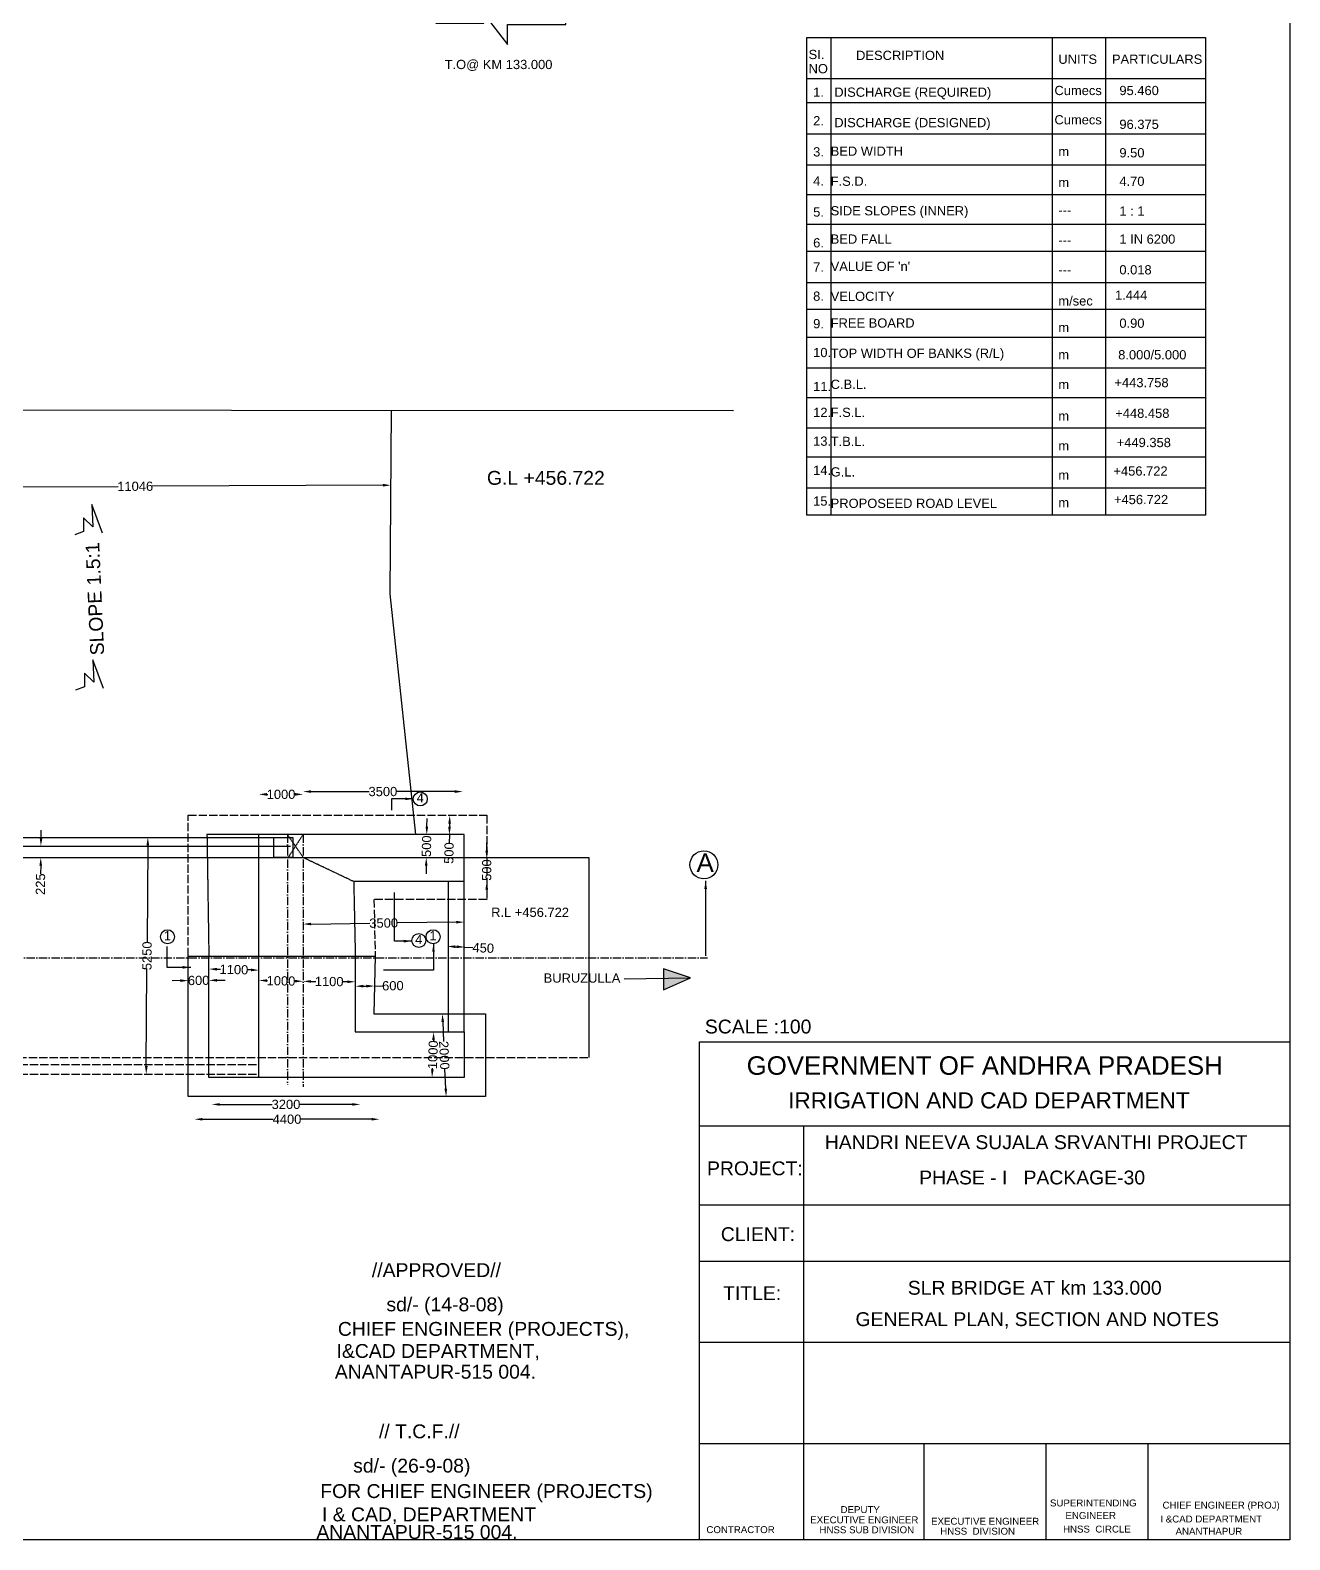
# Model space of a CAD drawing. Header units: millimetres. Extents: x 1522 to 79966, y 2569 to 58520.
# Drawn here: x 52698 to 79966, y 2569 to 35253 of the extents above; entities that cross this region are included whole.
import ezdxf

# ---------------------------------------------------------------- set-up
doc = ezdxf.new("R2010")
doc.units = ezdxf.units.MM
doc.header["$MEASUREMENT"] = 0
doc.linetypes.add('ACAD_ISO02W100', pattern=[15, 12, -3])
doc.linetypes.add('ACAD_ISO10W100', pattern=[18, 12, -3, 0, -3])
for name, color, linetype in [('DIMENSION', 7, 'Continuous'), ('DRAWING', 7, 'Continuous'), ('TEXT', 7, 'Continuous')]:
    doc.layers.add(name, color=color, linetype=linetype)
doc.styles.get("Standard").update_dxf_attribs({"font": 'arial.ttf'})
doc.dimstyles.get("Standard").update_dxf_attribs({"dimtxt": 200, "dimasz": 175, "dimexe": 0.18, "dimexo": 0.0625, "dimgap": 0.09, "dimtad": 0, "dimdec": 0, "dimzin": 0, "dimdsep": 46, "dimtxsty": 'Standard', "dimcen": 0.09, "dimse1": 1, "dimse2": 1, "dimadec": 0, "dimazin": 0, "dimtfac": 1, "dimtdec": 0, "dimtofl": 0, "dimtmove": 0, "dimatfit": 3, "dimfxl": 1, "dimtolj": 1, "dimtzin": 0, "dimarcsym": 0})

# ---------------------------------------------------------------- blocks, each defined once
blk = doc.blocks.new('*D56')
at = {"layer": 'Defpoints', "color": 0, "transparency": 16777216}
for p in [(49435, 25278), (60507, 25402), (60507, 25328)]:
    blk.add_point(p, dxfattribs=at)
at = {"layer": 'DIMENSION', "color": 0, "lineweight": -2, "transparency": 16777216}
for p, q in [((49610, 25353), (54604, 25375)), ((60332, 25401), (55338, 25378))]:
    blk.add_line(p, q, dxfattribs=at)
at = {"layer": 'DIMENSION', "color": 0, "transparency": 16777216}
for points in [[(49610, 25382), (49610, 25323), (49435, 25352)], [(60332, 25430), (60332, 25372), (60507, 25402)]]:
    blk.add_solid(points, dxfattribs=at)
at = {"layer": 'DIMENSION', "color": 0, "transparency": 16777216, "insert": (54971, 25377), "char_height": 200, "attachment_point": 5, "rotation": 0.2577}
blk.add_mtext('\\A1;11046', dxfattribs=at)
blk = doc.blocks.new('*D58')
at = {"layer": 'Defpoints', "color": 0, "transparency": 16777216}
for p in [(52877, 17338), (52880, 17587), (52927, 17338)]:
    blk.add_point(p, dxfattribs=at)
at = {"layer": 'DIMENSION', "color": 0, "lineweight": -2, "transparency": 16777216}
for p, q in [((52932, 17761), (52934, 17936)), ((52925, 17163), (52923, 16988))]:
    blk.add_line(p, q, dxfattribs=at)
at = {"layer": 'DIMENSION', "color": 0, "transparency": 16777216}
for points in [[(52903, 17762), (52961, 17761), (52930, 17586)], [(52896, 17163), (52954, 17162), (52927, 17338)]]:
    blk.add_solid(points, dxfattribs=at)
at = {"layer": 'DIMENSION', "color": 0, "transparency": 16777216, "insert": (52920, 16764), "char_height": 200, "attachment_point": 5, "rotation": 89.3092}
blk.add_mtext('\\A1;225', dxfattribs=at)
blk = doc.blocks.new('*D62')
at = {"layer": 'Defpoints', "color": 0, "transparency": 16777216}
for p in [(55401, 17776), (55210, 12649), (55366, 12648)]:
    blk.add_point(p, dxfattribs=at)
at = {"layer": 'DIMENSION', "color": 0, "lineweight": -2, "transparency": 16777216}
for p, q in [((55243, 17602), (55229, 15511)), ((55211, 12824), (55225, 14915))]:
    blk.add_line(p, q, dxfattribs=at)
at = {"layer": 'DIMENSION', "color": 0, "transparency": 16777216}
for points in [[(55214, 17602), (55273, 17601), (55245, 17777)], [(55182, 12824), (55240, 12824), (55210, 12649)]]:
    blk.add_solid(points, dxfattribs=at)
at = {"layer": 'DIMENSION', "color": 0, "transparency": 16777216, "insert": (55227, 15213), "char_height": 200, "attachment_point": 5, "rotation": 89.6145}
blk.add_mtext('\\A1;5250', dxfattribs=at)
blk = doc.blocks.new('*D63')
at = {"layer": 'Defpoints', "color": 0, "transparency": 16777216}
for p in [(56120, 14850), (56565, 14854), (56567, 14681)]:
    blk.add_point(p, dxfattribs=at)
at = {"layer": 'DIMENSION', "color": 0, "lineweight": -2, "transparency": 16777216}
for p, q in [((55947, 14675), (55772, 14673)), ((56742, 14683), (56917, 14684))]:
    blk.add_line(p, q, dxfattribs=at)
at = {"layer": 'DIMENSION', "color": 0, "transparency": 16777216}
for points in [[(56742, 14712), (56742, 14653), (56567, 14681)], [(55947, 14704), (55947, 14645), (56122, 14676)]]:
    blk.add_solid(points, dxfattribs=at)
at = {"layer": 'DIMENSION', "color": 0, "transparency": 16777216, "insert": (56344, 14679), "char_height": 200, "attachment_point": 5, "rotation": 0.5792}
blk.add_mtext('\\A1;600', dxfattribs=at)
blk = doc.blocks.new('*D64')
at = {"layer": 'Defpoints', "color": 0, "transparency": 16777216}
for p in [(56565, 14898), (57650, 14902), (57650, 14874)]:
    blk.add_point(p, dxfattribs=at)
at = {"layer": 'DIMENSION', "color": 0, "lineweight": -2, "transparency": 16777216}
for p, q in [((56741, 14923), (56819, 14921)), ((57475, 14906), (57397, 14908))]:
    blk.add_line(p, q, dxfattribs=at)
at = {"layer": 'DIMENSION', "color": 0, "transparency": 16777216}
for points in [[(56742, 14952), (56740, 14893), (56566, 14926)], [(57476, 14936), (57475, 14877), (57650, 14902)]]:
    blk.add_solid(points, dxfattribs=at)
at = {"layer": 'DIMENSION', "color": 0, "transparency": 16777216, "insert": (57108, 14914), "char_height": 200, "attachment_point": 5, "rotation": 358.7321}
blk.add_mtext('\\A1;1100', dxfattribs=at)
blk = doc.blocks.new('*D65')
at = {"layer": 'Defpoints', "color": 0, "transparency": 16777216}
for p in [(57650, 14728), (58605, 14709), (58605, 14661)]:
    blk.add_point(p, dxfattribs=at)
at = {"layer": 'DIMENSION', "color": 0, "lineweight": -2, "transparency": 16777216}
for p, q in [((57824, 14676), (57838, 14676)), ((58430, 14664), (58416, 14664))]:
    blk.add_line(p, q, dxfattribs=at)
at = {"layer": 'DIMENSION', "color": 0, "transparency": 16777216}
for points in [[(57824, 14705), (57823, 14647), (57649, 14680)], [(58430, 14693), (58429, 14635), (58605, 14661)]]:
    blk.add_solid(points, dxfattribs=at)
at = {"layer": 'DIMENSION', "color": 0, "transparency": 16777216, "insert": (58127, 14670), "char_height": 200, "attachment_point": 5, "rotation": 358.8612}
blk.add_mtext('\\A1;1000', dxfattribs=at)
blk = doc.blocks.new('*D66')
at = {"layer": 'Defpoints', "color": 0, "transparency": 16777216}
for p in [(58605, 14661), (59735, 14650), (59735, 14650)]:
    blk.add_point(p, dxfattribs=at)
at = {"layer": 'DIMENSION', "color": 0, "lineweight": -2, "transparency": 16777216}
for p, q in [((58780, 14658), (58881, 14657)), ((59560, 14651), (59459, 14652))]:
    blk.add_line(p, q, dxfattribs=at)
at = {"layer": 'DIMENSION', "color": 0, "transparency": 16777216}
for points in [[(58780, 14687), (58779, 14629), (58605, 14660)], [(59561, 14680), (59560, 14622), (59735, 14650)]]:
    blk.add_solid(points, dxfattribs=at)
at = {"layer": 'DIMENSION', "color": 0, "transparency": 16777216, "insert": (59170, 14655), "char_height": 200, "attachment_point": 5, "rotation": 359.4923}
blk.add_mtext('\\A1;1100', dxfattribs=at)
blk = doc.blocks.new('*D67')
at = {"layer": 'Defpoints', "color": 0, "transparency": 16777216}
for p in [(59735, 14554), (60153, 14559), (60153, 14559)]:
    blk.add_point(p, dxfattribs=at)
at = {"layer": 'DIMENSION', "color": 0, "lineweight": -2, "transparency": 16777216}
for p, q in [((59910, 14556), (59978, 14557)), ((60153, 14559), (60328, 14561))]:
    blk.add_line(p, q, dxfattribs=at)
at = {"layer": 'DIMENSION', "color": 0, "transparency": 16777216}
for points in [[(59910, 14585), (59911, 14527), (59735, 14554)], [(59978, 14586), (59978, 14527), (60153, 14559)]]:
    blk.add_solid(points, dxfattribs=at)
at = {"layer": 'DIMENSION', "color": 0, "transparency": 16777216, "insert": (60549, 14564), "char_height": 200, "attachment_point": 5, "rotation": 0.7097}
blk.add_mtext('\\A1;600', dxfattribs=at)
blk = doc.blocks.new('*D68')
at = {"layer": 'Defpoints', "color": 0, "transparency": 16777216}
for p in [(58605, 15842), (62095, 15943), (62096, 15885)]:
    blk.add_point(p, dxfattribs=at)
at = {"layer": 'DIMENSION', "color": 0, "lineweight": -2, "transparency": 16777216}
for p, q in [((58780, 15901), (60052, 15917)), ((61920, 15940), (60648, 15924))]:
    blk.add_line(p, q, dxfattribs=at)
at = {"layer": 'DIMENSION', "color": 0, "transparency": 16777216}
for points in [[(58779, 15930), (58780, 15872), (58605, 15899)], [(61920, 15969), (61921, 15911), (62095, 15943)]]:
    blk.add_solid(points, dxfattribs=at)
at = {"layer": 'DIMENSION', "color": 0, "transparency": 16777216, "insert": (60350, 15921), "char_height": 200, "attachment_point": 5, "rotation": 0.714}
blk.add_mtext('\\A1;3500', dxfattribs=at)
blk = doc.blocks.new('*D69')
at = {"layer": 'Defpoints', "color": 0, "transparency": 16777216}
for p in [(62107, 15401), (61716, 15168), (62096, 15151)]:
    blk.add_point(p, dxfattribs=at)
at = {"layer": 'DIMENSION', "color": 0, "lineweight": -2, "transparency": 16777216}
for p, q in [((61902, 15410), (61932, 15409)), ((62107, 15401), (62282, 15393))]:
    blk.add_line(p, q, dxfattribs=at)
at = {"layer": 'DIMENSION', "color": 0, "transparency": 16777216}
for points in [[(61903, 15439), (61901, 15381), (61727, 15418)], [(61934, 15438), (61931, 15380), (62107, 15401)]]:
    blk.add_solid(points, dxfattribs=at)
at = {"layer": 'DIMENSION', "color": 0, "transparency": 16777216, "insert": (62506, 15383), "char_height": 200, "attachment_point": 5, "rotation": 357.4211}
blk.add_mtext('\\A1;450', dxfattribs=at)
blk = doc.blocks.new('*D70')
at = {"layer": 'Defpoints', "color": 0, "transparency": 16777216}
for p in [(56627, 12013), (59844, 12013), (59844, 11995)]:
    blk.add_point(p, dxfattribs=at)
at = {"layer": 'DIMENSION', "color": 0, "lineweight": -2, "transparency": 16777216}
for p, q in [((56802, 11995), (57937, 11995)), ((59668, 11995), (58534, 11995))]:
    blk.add_line(p, q, dxfattribs=at)
at = {"layer": 'DIMENSION', "color": 0, "transparency": 16777216}
for points in [[(56802, 12024), (56802, 11966), (56627, 11995)], [(59668, 12024), (59668, 11966), (59844, 11995)]]:
    blk.add_solid(points, dxfattribs=at)
at = {"layer": 'DIMENSION', "color": 0, "transparency": 16777216, "insert": (58235, 11995), "char_height": 200, "attachment_point": 5}
blk.add_mtext('\\A1;3200', dxfattribs=at)
blk = doc.blocks.new('*D71')
at = {"layer": 'Defpoints', "color": 0, "transparency": 16777216}
for p in [(56252, 11629), (60263, 11674), (60263, 11629)]:
    blk.add_point(p, dxfattribs=at)
at = {"layer": 'DIMENSION', "color": 0, "lineweight": -2, "transparency": 16777216}
for p, q in [((56426, 11674), (57955, 11674)), ((60088, 11674), (58560, 11674))]:
    blk.add_line(p, q, dxfattribs=at)
at = {"layer": 'DIMENSION', "color": 0, "transparency": 16777216}
for points in [[(56426, 11703), (56426, 11645), (56252, 11674)], [(60088, 11703), (60088, 11645), (60263, 11674)]]:
    blk.add_solid(points, dxfattribs=at)
at = {"layer": 'DIMENSION', "color": 0, "transparency": 16777216, "insert": (58257, 11674), "char_height": 200, "attachment_point": 5}
blk.add_mtext('\\A1;4400', dxfattribs=at)
blk = doc.blocks.new('*D72')
at = {"layer": 'Defpoints', "color": 0, "transparency": 16777216}
for p in [(61354, 13565), (61318, 12581), (61398, 12578)]:
    blk.add_point(p, dxfattribs=at)
at = {"layer": 'DIMENSION', "color": 0, "lineweight": -2, "transparency": 16777216}
for p, q in [((61427, 13387), (61426, 13359)), ((61404, 12753), (61405, 12781))]:
    blk.add_line(p, q, dxfattribs=at)
at = {"layer": 'DIMENSION', "color": 0, "transparency": 16777216}
for points in [[(61398, 13388), (61457, 13386), (61434, 13562)], [(61375, 12754), (61433, 12752), (61398, 12578)]]:
    blk.add_solid(points, dxfattribs=at)
at = {"layer": 'DIMENSION', "color": 0, "transparency": 16777216, "insert": (61416, 13070), "char_height": 200, "attachment_point": 5, "rotation": 87.9036}
blk.add_mtext('\\A1;1000', dxfattribs=at)
blk = doc.blocks.new('*D73')
at = {"layer": 'Defpoints', "color": 0, "transparency": 16777216}
for p in [(61630, 13955), (61702, 12163), (61711, 12163)]:
    blk.add_point(p, dxfattribs=at)
at = {"layer": 'DIMENSION', "color": 0, "lineweight": -2, "transparency": 16777216}
for p, q in [((61629, 13780), (61648, 13359)), ((61694, 12338), (61675, 12759))]:
    blk.add_line(p, q, dxfattribs=at)
at = {"layer": 'DIMENSION', "color": 0, "transparency": 16777216}
for points in [[(61658, 13781), (61600, 13779), (61621, 13955)], [(61723, 12339), (61665, 12337), (61702, 12163)]]:
    blk.add_solid(points, dxfattribs=at)
at = {"layer": 'DIMENSION', "color": 0, "transparency": 16777216, "insert": (61661, 13059), "char_height": 200, "attachment_point": 5, "rotation": 272.5724}
blk.add_mtext('\\A1;2000', dxfattribs=at)
blk = doc.blocks.new('*D74')
at = {"layer": 'Defpoints', "color": 0, "transparency": 16777216}
for p in [(58605, 18708), (57650, 17837), (58605, 17837)]:
    blk.add_point(p, dxfattribs=at)
at = {"layer": 'DIMENSION', "color": 0, "lineweight": -2, "transparency": 16777216}
for p, q in [((57825, 18708), (57839, 18708)), ((58430, 18708), (58417, 18708))]:
    blk.add_line(p, q, dxfattribs=at)
at = {"layer": 'DIMENSION', "color": 0, "transparency": 16777216}
for points in [[(57825, 18738), (57825, 18679), (57650, 18708)], [(58430, 18738), (58430, 18679), (58605, 18708)]]:
    blk.add_solid(points, dxfattribs=at)
at = {"layer": 'DIMENSION', "color": 0, "transparency": 16777216, "insert": (58128, 18708), "char_height": 200, "attachment_point": 5}
blk.add_mtext('\\A1;1000', dxfattribs=at)
blk = doc.blocks.new('*D75')
at = {"layer": 'Defpoints', "color": 0, "transparency": 16777216}
for p in [(58605, 18708), (62062, 18768), (62062, 18708)]:
    blk.add_point(p, dxfattribs=at)
at = {"layer": 'DIMENSION', "color": 0, "lineweight": -2, "transparency": 16777216}
for p, q in [((58780, 18768), (60035, 18768)), ((61886, 18768), (60632, 18768))]:
    blk.add_line(p, q, dxfattribs=at)
at = {"layer": 'DIMENSION', "color": 0, "transparency": 16777216}
for points in [[(58780, 18798), (58780, 18739), (58605, 18768)], [(61886, 18798), (61886, 18739), (62062, 18768)]]:
    blk.add_solid(points, dxfattribs=at)
at = {"layer": 'DIMENSION', "color": 0, "transparency": 16777216, "insert": (60333, 18768), "char_height": 200, "attachment_point": 5}
blk.add_mtext('\\A1;3500', dxfattribs=at)
blk = doc.blocks.new('*D76')
at = {"layer": 'Defpoints', "color": 0, "transparency": 16777216}
for p in [(61557, 18254), (61549, 17837), (61772, 17832)]:
    blk.add_point(p, dxfattribs=at)
at = {"layer": 'DIMENSION', "color": 0, "lineweight": -2, "transparency": 16777216}
for p, q in [((61777, 18075), (61775, 18007)), ((61772, 17832), (61768, 17657))]:
    blk.add_line(p, q, dxfattribs=at)
at = {"layer": 'DIMENSION', "color": 0, "transparency": 16777216}
for points in [[(61746, 18008), (61805, 18007), (61772, 17832)], [(61748, 18075), (61806, 18074), (61780, 18250)]]:
    blk.add_solid(points, dxfattribs=at)
at = {"layer": 'DIMENSION', "color": 0, "transparency": 16777216, "insert": (61764, 17437), "char_height": 200, "attachment_point": 5, "rotation": 88.8331}
blk.add_mtext('\\A1;500', dxfattribs=at)
blk = doc.blocks.new('*D77')
at = {"layer": 'Defpoints', "color": 0, "transparency": 16777216}
for p in [(61205, 17837), (61196, 17338), (61273, 17337)]:
    blk.add_point(p, dxfattribs=at)
at = {"layer": 'DIMENSION', "color": 0, "lineweight": -2, "transparency": 16777216}
for p, q in [((61285, 18010), (61288, 18185)), ((61270, 17162), (61268, 16987))]:
    blk.add_line(p, q, dxfattribs=at)
at = {"layer": 'DIMENSION', "color": 0, "transparency": 16777216}
for points in [[(61256, 18011), (61314, 18010), (61282, 17835)], [(61241, 17162), (61300, 17161), (61273, 17337)]]:
    blk.add_solid(points, dxfattribs=at)
at = {"layer": 'DIMENSION', "color": 0, "transparency": 16777216, "insert": (61278, 17586), "char_height": 200, "attachment_point": 5, "rotation": 89.0234}
blk.add_mtext('\\A1;500', dxfattribs=at)
blk = doc.blocks.new('*D78')
at = {"layer": 'Defpoints', "color": 0, "transparency": 16777216}
for p in [(62096, 17316), (62096, 16820), (62581, 16820)]:
    blk.add_point(p, dxfattribs=at)
at = {"layer": 'DIMENSION', "color": 0, "lineweight": -2, "transparency": 16777216}
for p, q in [((62581, 17492), (62581, 17666)), ((62581, 16645), (62581, 16470))]:
    blk.add_line(p, q, dxfattribs=at)
at = {"layer": 'DIMENSION', "color": 0, "transparency": 16777216}
for points in [[(62552, 17492), (62611, 17492), (62581, 17316)], [(62552, 16645), (62611, 16645), (62581, 16820)]]:
    blk.add_solid(points, dxfattribs=at)
at = {"layer": 'DIMENSION', "color": 0, "transparency": 16777216, "insert": (62581, 17068), "char_height": 200, "attachment_point": 5, "rotation": 90}
blk.add_mtext('\\A1;500', dxfattribs=at)

msp = doc.modelspace()

# ---------------------------------------------------------------- hatches: boundary and pattern name
at = {"layer": 'DRAWING'}
h = msp.add_hatch(dxfattribs=at)
h.set_pattern_fill('AR-CONC', color=256, scale=25)
h.set_pattern_definition([(50, (0, 0), (179.31505, -15.68803), [18.75, -206.25]), (355, (0, 0), (-34.68783, 188.04803), [15, -165]), (100.4514, (14.94, -1.3), (144.62735, 172.3599), [15.93505, -175.28553]), (46.1842, (0, 50), (266.81026, -41.37975), [28.125, -309.375]), (96.6356, (22.23, 46.55), (233.6657, 243.5295), [23.9026, -262.9282]), (351.1842, (0, 50), (233.6655, 243.5297), [22.5, -247.5]), (21, (25, 37.5), (149.22676, -100.65472), [18.75, -206.25]), (326, (25, 37.5), (60.82883, 181.2875), [15, -165]), (71.4514, (37.44, 29.11), (210.05566, 80.63262), [15.93505, -175.28553]), (37.5, (0, 0), (3.039964, 83.223463), [0, -163, 0, -167.5, 0, -165.625]), (7.5, (0, 0), (65.76738, 98.60293), [0, -95.5, 0, -159.25, 0, -63.125]), (327.5, (-55.75, 0), (133.45561, -5.63872), [0, -62.5, 0, -195, 0, -258.75]), (317.5, (-80.75, 0), (145.79654, 25.02625), [0, -81.25, 0, -129.5, 0, -183.75])])
h.paths.add_polyline_path([(11905.9, 15168.1), (11475.1, 15168.1), (11501.2, 13955.3), (9965.1, 13955.3), (9969.5, 13564.6), (11905.9, 13564.6)], flags=17)
h.paths.add_polyline_path([(13035.7, 15168.1), (11905.9, 15168.1), (11905.9, 13564.6), (9545.3, 13564.6), (9545.3, 13012.9), (13035.7, 13012.9)])
h.paths.add_polyline_path([(13374.2, 15168.1), (13035.7, 15168.1), (13035.7, 13012.9), (13374.2, 13012.9)])
h.paths.add_polyline_path([(13991.5, 15168.1), (13374.2, 15168.1), (13374.2, 13012.9), (13991.5, 13012.9)])
h.paths.add_polyline_path([(15075.8, 15168.1), (13991.5, 15168.1), (13991.5, 13012.9), (15075.8, 13012.9)])
h.paths.add_polyline_path([(15521, 15168.1), (15075.8, 15168.1), (15075.8, 13012.9), (15521, 13012.9)])
h.paths.add_polyline_path([(15521, 13012.9), (15075.8, 13012.9), (15075.8, 12858.3), (15521, 12858.3)])
h.paths.add_polyline_path([(15521, 12858.3), (15075.8, 12858.3), (15075.8, 12648.2), (15521, 12648.2)])
h.paths.add_polyline_path([(15521, 12648.2), (15075.8, 12648.2), (15075.8, 12581.1), (9545.3, 12581.1), (9545.3, 13012.9), (9086.6, 13012.9), (9086.6, 12163.5), (15521, 12163.5)])
h.paths.add_polyline_path([(15075.8, 12858.3), (13991.5, 12858.3), (13991.5, 12648.2), (15075.8, 12648.2)], flags=17)
h.paths.add_polyline_path([(15075.8, 13012.9), (13991.5, 13012.9), (13991.5, 12858.3), (15075.8, 12858.3)], flags=17)
h.paths.add_polyline_path([(13991.5, 13012.9), (13374.2, 13012.9), (13374.2, 12581.1), (13991.5, 12581.1)], flags=17)
h.paths.add_polyline_path([(13374.2, 13012.9), (13035.7, 13012.9), (13035.7, 12581.1), (13374.2, 12581.1)], flags=17)
h.paths.add_polyline_path([(9545.3, 13564.6), (9545.3, 13955.3), (9086.6, 13955.3), (9086.6, 13012.9), (9545.3, 13012.9)])
h.paths.add_polyline_path([(9965.1, 13955.3), (9545.3, 13955.3), (9545.3, 13564.6), (9969.5, 13564.6)], flags=17)
h.paths.add_polyline_path([(12030.9, 14894), (12573.2, 14894.9), (12573.7, 14590.7), (12031.4, 14589.8)], flags=24)
h.paths.add_polyline_path([(12131.9, 15182.1), (12809.6, 15182.1), (12809.6, 14877.9), (12131.9, 14877.9)], flags=9)
h.paths.add_polyline_path([(9984.9, 12710.7), (9991.9, 13410.7), (10296.1, 13407.6), (10289.1, 12707.7)], flags=9)
h.paths.add_polyline_path([(10573.4, 12734), (10573.4, 13411.7), (10877.7, 13411.7), (10877.7, 12734)], flags=9)
h.paths.add_polyline_path([(13180.6, 15043.6), (13858.1, 15024.4), (13849.5, 14720.3), (13172, 14739.5)], flags=9)
h.paths.add_polyline_path([(14198, 15015.3), (14875.6, 15004.4), (14870.7, 14700.2), (14193.1, 14711.1)], flags=24)
h.paths.add_polyline_path([(15030.1, 15028.4), (15572.3, 15019.8), (15567.5, 14715.6), (15025.3, 14724.2)], flags=9)
h.paths.add_polyline_path([(16230.3, 14863.9), (16232, 15560.5), (16536.2, 15559.7), (16534.5, 14863.2)], flags=9)
h.paths.add_polyline_path([(19926.4, 15527.2), (19932.5, 14822.6), (19628.3, 14820), (19622.2, 15524.6)], flags=9)
h.paths.add_polyline_path([(63762.5, 14577), (65526, 14577), (65526, 14882.1), (63762.5, 14882.1)], flags=9)
h.paths.add_polyline_path([(49965, 13399.7), (52160.7, 13399.7), (52160.7, 13699.9), (49965, 13699.9)], flags=9)
at = {"layer": 'TEXT'}
h = msp.add_hatch(color=256, dxfattribs=at)
h.paths.add_polyline_path([(66404.5, 14929.5), (66404.5, 14727.8), (66993.5, 14737)])
h.paths.add_polyline_path([(66404.5, 14477), (66993.5, 14737), (66404.5, 14727.8)])

# ---------------------------------------------------------------- linework, layer by layer
msp.add_lwpolyline([(79966.2, 2568.6), (1522.5, 2568.6), (1522.5, 58519.5), (79966.2, 58519.5)], close=True)
at = {"layer": 'DRAWING'}
for points in [[(60660.4, 40176.9), (61476.1, 40176.9), (61476.1, 35403.2), (62521.3, 35403.2), (62521.3, 35606.9), (63031.1, 34944.9), (63031.1, 35377.7), (64293, 35377.7), (64293, 40189.6), (64994, 40189.6)], [(4414.5, 26926), (25247, 26926), (25548, 26926), (25548, 26573.5), (25916, 27471), (25943, 26959.5), (27856.5, 26959.5), (27856.5, 27426), (28269.5, 26546.5), (28269.5, 27004), (45779, 27004), (45779, 27470), (46183.5, 26564), (46183.5, 27030.5), (67920.5, 27021)], [(61049.5, 17836.8), (60487.5, 23046.5), (60521.5, 27024.2)], [(54265.8, 24363.5), (54035.6, 24984.2), (54055.4, 24501.2), (53854.9, 24694.9), (53853.5, 24402.2), (53662.8, 24328.3)], [(54283.3, 20998.5), (54053.1, 21619.2), (54072.9, 21136.2), (53872.4, 21329.9), (53871, 21037.2), (53680.3, 20963.3)], [(13991.5, 17775.5), (58336.3, 17775.5)], [(4740.8, 13012.9), (4740.8, 17338.1), (64788.9, 17338.1), (64788.9, 13012.9)], [(13991.5, 17586.9), (58334.7, 17586.9)], [(60139.9, 13955.3), (62554.5, 13955.3), (62554.5, 12163.5), (56120.2, 12163.5), (56120.2, 15208.2), (60166.9, 15208.2), (60139.9, 13955.3)], [(59735.3, 15208.2), (59735.3, 13564.6), (62095.9, 13564.6), (62095.9, 12581.1), (56565.3, 12581.1), (56565.3, 15208.2)]]:
    msp.add_lwpolyline(points, dxfattribs=at)
at = {"layer": 'DRAWING', "linetype": 'ACAD_ISO02W100', "ltscale": 15}
for points in [[(56120.2, 15208.2), (56120.2, 18254.1), (62581.5, 18254.1), (62581.5, 16435.3), (60139.9, 16435.3), (60166.9, 15208.2)], [(4740.8, 13012.9), (64788.9, 13012.9)], [(13991.5, 12858.3), (57594.2, 12858.3)], [(13991.5, 12648.2), (57629.9, 12648.2)]]:
    msp.add_lwpolyline(points, dxfattribs=at)
at = {"layer": 'DRAWING', "linetype": 'ACAD_ISO02W100'}
for points in [[(62095.9, 13564.6), (62095.9, 17836.8), (56524.6, 17836.8), (56565.3, 15208.2)], [(62095.9, 16820.2), (59701.4, 16820.2), (58611.6, 17338.1)], [(59701.4, 16820.2), (59735.3, 15208.2)], [(61750.5, 13564.6), (61750.5, 16820.2)]]:
    msp.add_lwpolyline(points, dxfattribs=at)
at = {"layer": 'DRAWING', "linetype": 'ACAD_ISO10W100'}
for points in [[(57649.7, 12581.1), (57649.7, 17836.8)], [(58611.6, 17338.1), (58267, 17836.8)], [(58605.5, 17836.8), (58278.8, 17338.1)]]:
    msp.add_lwpolyline(points, dxfattribs=at)
at = {"layer": 'DRAWING'}
msp.add_lwpolyline([(57972.2, 17775.5), (58383.4, 17775.5), (58383.4, 17338.1), (57972.2, 17338.1)], close=True, dxfattribs=at)
at = {"layer": 'DRAWING', "linetype": 'ACAD_ISO10W100', "ltscale": 15}
for points in [[(58267, 17836.8), (58267, 12425)], [(58605.5, 17836.8), (58605.5, 12378)], [(2917.9, 15168.1), (67361.5, 15168.1)]]:
    msp.add_lwpolyline(points, dxfattribs=at)
at = {"layer": 'TEXT'}
for p, q in [((70026.9, 35093.2), (70026.9, 24750.9)), ((74820.7, 35093.2), (74820.7, 24750.9)), ((75975.1, 35093.2), (75975.1, 24750.9)), ((69514.1, 34204), (78140.7, 34204)), ((69514.1, 33686), (78140.7, 33686)), ((69514.1, 33011.4), (78140.7, 33011.4)), ((69514.1, 32336.8), (78140.7, 32336.8)), ((69514.1, 31699.2), (78140.7, 31699.2)), ((69514.1, 31056.3), (78140.7, 31056.3)), ((69514.1, 30469.3), (78140.7, 30469.3)), ((69514.1, 29789.7), (78140.7, 29789.7)), ((69514.1, 29212.9), (78140.7, 29212.9)), ((69514.1, 28610), (78140.7, 28610)), ((69514.1, 27941.5), (78140.7, 27941.5)), ((69514.1, 27299.3), (78140.7, 27299.3)), ((69514.1, 26643.9), (78140.7, 26643.9)), ((69514.1, 26014.7), (78140.7, 26014.7)), ((69514.1, 25346.3), (78140.7, 25346.3)), ((67190.1, 11534), (79966.2, 11534)), ((69437.7, 11534), (69437.7, 2568.6)), ((67190.1, 9819.7), (79966.2, 9819.7)), ((67190.1, 8598.1), (79966.2, 8598.1)), ((67190.1, 6844.4), (79966.2, 6844.4)), ((67190.1, 4657.2), (79966.2, 4657.2)), ((72040.3, 4657.2), (72040.3, 2568.6)), ((74682.2, 4657.2), (74682.2, 2568.6)), ((76890.4, 4657.2), (76890.4, 2568.6))]:
    msp.add_line(p, q, dxfattribs=at)
for points in [[(69514.1, 35093.2), (78140.7, 35093.2), (78140.7, 24750.9), (69514.1, 24750.9)], [(67190.1, 13346.8), (79966.2, 13346.8), (79966.2, 2568.6), (67190.1, 2568.6)]]:
    msp.add_lwpolyline(points, close=True, dxfattribs=at)
msp.add_lwpolyline([(65555, 14714.5), (66993.5, 14737), (66404.5, 14929.5), (66404.5, 14477), (66993.5, 14737)], dxfattribs=at)
for centre, radius in [((61142.2, 18608.2), 151.1), ((67281.7, 17182.4), 302.3), ((55670.6, 15625.7), 151.1), ((61110.3, 15542.7), 151.1), ((61419.3, 15625.7), 151.1)]:
    msp.add_circle(centre, radius, dxfattribs=at)

# ---------------------------------------------------------------- texts
for s, height, p in [('SI.', 200, (69548.3, 34627.5)), ('DESCRIPTION', 200, (70577.3, 34608.4)), ('UNITS', 200, (74955.9, 34525.6)), ('PARTICULARS', 200, (76115.7, 34525.6)), ('T.O@ KM 133.000', 200, (61669.8, 34411)), ('NO', 200, (69548.3, 34320.5)), ('1.', 200, (69647.4, 33811.2)), (' DISCHARGE (REQUIRED)', 200, (70026.9, 33811.2)), ('Cumecs', 200, (74871.4, 33847.7)), ('95.460', 200, (76276.6, 33847.7)), ('2.', 200, (69647.4, 33192.9)), (' DISCHARGE (DESIGNED)', 200, (70026.9, 33152.4)), ('Cumecs', 200, (74871.4, 33213.6)), ('96.375', 200, (76276.6, 33115.5)), ('3.', 200, (69647.4, 32519)), ('BED WIDTH', 200, (70026.9, 32534.8)), ('9.50', 200, (76276.6, 32499)), ('m', 200, (74955.9, 32527.5)), ('4.', 200, (69647.4, 31889.4)), ('F.S.D.', 200, (70026.9, 31883.5)), ('4.70', 200, (76276.6, 31882.4)), ('m', 200, (74955.9, 31857)), ('5.', 200, (69647.4, 31215.6)), ('SIDE SLOPES (INNER)', 200, (70026.9, 31243.5)), ('1 : 1', 200, (76276.6, 31236.9)), ('---', 200, (74955.9, 31259.3)), ('6.', 200, (69647.4, 30549.7)), ('BED FALL', 200, (70026.9, 30630.3)), ('1 IN 6200', 200, (76276.6, 30630)), ('---', 200, (74955.9, 30606.1)), ('7.', 200, (69647.4, 30024.3)), ("VALUE OF 'n'", 200, (70026.9, 30039.5)), ('0.018', 200, (76276.6, 29965.2)), ('---', 200, (74955.9, 29967.1)), ('8.', 200, (69647.4, 29395)), ('VELOCITY', 200, (70026.9, 29392.2)), ('m/sec', 200, (74955.9, 29292)), ('1.444', 200, (76181.6, 29416.5)), ('9.', 200, (69647.4, 28798.5)), ('FREE BOARD', 200, (70026.9, 28813.5)), ('m', 200, (74955.9, 28717.6)), ('0.90', 200, (76276.6, 28809.2)), ('10.', 200, (69647.4, 28174.7)), ('TOP WIDTH OF BANKS (R/L)', 200, (70026.9, 28158.8)), ('m', 200, (74955.9, 28128.7)), ('8.000/5.000', 200, (76251.5, 28125.6)), ('11.', 200, (69647.4, 27438.9)), ('C.B.L.', 200, (70026.9, 27486.5)), ('m', 200, (74955.9, 27482.9)), ('+443.758', 200, (76169.9, 27523.7)), ('12.', 200, (69647.4, 26877.5)), ('F.S.L.', 200, (70026.9, 26878.6)), ('m', 200, (74955.9, 26800.7)), ('+448.458', 200, (76187.4, 26859.5)), ('13.', 200, (69647.4, 26255.5)), ('T.B.L.', 200, (70026.9, 26250.1)), ('m', 200, (74955.9, 26154.9)), ('+449.358', 200, (76219.4, 26226.4)), ('14.', 200, (69647.4, 25625.8)), ('G.L +456.722', 300, (62585.2, 25410.6)), ('G.L.', 200, (70026.9, 25590)), ('m', 200, (74955.9, 25521.4)), ('+456.722', 200, (76147.9, 25609.6)), ('+456.722', 200, (76159.9, 24991.6)), ('15.', 200, (69647.4, 24958.3)), ('PROPOSEED ROAD LEVEL', 200, (70026.9, 24909.5)), ('m', 200, (74955.9, 24924.4)), ('4', 200, (61063.2, 18532.3)), ('A', 400, (67123.6, 17030.5)), ('R.L +456.722', 200, (62676.5, 16054.9)), ('1', 200, (55591.5, 15549.8)), ('1', 200, (61340.3, 15549.8)), ('4', 200, (61031.3, 15466.8)), ('BURUZULLA', 200, (63813.4, 14631.2)), ('SCALE :100', 300, (67303.3, 13531)), ('GOVERNMENT OF ANDHRA PRADESH', 400, (68208, 12637)), ('IRRIGATION AND CAD DEPARTMENT', 350, (69107, 11908)), ('HANDRI NEEVA SUJALA SRVANTHI PROJECT ', 300, (69899.7, 11027.2)), ('PROJECT:', 300, (67350, 10461.8)), ('PHASE - I   PACKAGE-30', 300, (71943.1, 10262.8)), ('CLIENT:', 300, (67648.7, 9035.9)), ('//APPROVED//', 300, (60094.7, 8257.7)), ('SLR BRIDGE AT km 133.000', 300, (71696.6, 7875.3)), ('TITLE:', 300, (67698.4, 7759.2)), ('sd/- (14-8-08)', 300, (60410.2, 7515.3)), ('CHIEF ENGINEER (PROJECTS),', 300, (59358.5, 6984.9)), ('GENERAL PLAN, SECTION AND NOTES', 300, (70563.8, 7195.5)), ('I&CAD DEPARTMENT,', 300, (59329.3, 6507.2)), ('ANANTAPUR-515 004.', 300, (59292.6, 6057.3)), ('// T.C.F.//', 300, (60247.4, 4766.3)), ('sd/- (26-9-08)', 300, (59689.8, 4024.4)), ('FOR CHIEF ENGINEER (PROJECTS)', 300, (58978.2, 3473.3)), ('I & CAD, DEPARTMENT', 300, (59015.1, 2968.4)), ('DEPUTY', 150, (70241.5, 3148.3)), ('SUPERINTENDING', 150, (74774.6, 3291)), ('CHIEF ENGINEER (PROJ)', 150, (77210.6, 3243.4)), ('EXECUTIVE ENGINEER', 150, (69585, 2926.1)), ('EXECUTIVE ENGINEER', 150, (72200.5, 2895)), (' ENGINEER', 150, (75051.3, 3019.7)), ('I &CAD DEPARTMENT', 150, (77164.8, 2943.8)), ('ANANTAPUR-515 004.', 300, (58891.9, 2586.6)), ('CONTRACTOR', 150, (67336.8, 2713.6)), ('HNSS SUB DIVISION', 150, (69784, 2710.4)), ('HNSS  DIVISION', 150, (72399.4, 2679.3)), ('HNSS  CIRCLE', 150, (75057.1, 2725.7)), ('ANANTHAPUR', 150, (77493.1, 2678.1))]:
    msp.add_text(s, height=height, dxfattribs=at).set_placement(p)
msp.add_text('SLOPE 1.5:1', height=300, rotation=92.56533, dxfattribs=at).set_placement((54300.7, 21725.3))

# ---------------------------------------------------------------- dimensions: what is measured, and where the dimension line sits
at = {"layer": 'DIMENSION'}
for p1, p2, distance, text, picture, middle in [((49435.3, 25278.1), (60507, 25327.9), 73.8, '11046', '*D56', (54970.8, 25376.7)), ((57649.7, 17836.8), (58605.5, 17836.8), 871.7, '1000', '*D74', (58127.6, 18708.5)), ((58605.5, 18708.5), (62061.5, 18708.5), 60, '3500', '*D75', (60333.5, 18768.5)), ((61205, 17836.8), (61196.5, 17338.1), 77, '500', '*D77', (61277.7, 17586.1)), ((61557, 18254.1), (61548.5, 17836.8), 223.5, '500', '*D76', (61763.8, 17436.6)), ((52880.5, 17586.9), (52877.5, 17338.1), 49.5, '225', '*D58', (52920.1, 16764.1)), ((55401, 17775.5), (55366.5, 12648.2), -156.4, '5250', '*D62', (55227.3, 15212.9)), ((62095.9, 17316.5), (62095.9, 16820.2), 485.6, '500', '*D78', (62581.5, 17068.3)), ((58605.5, 15841.5), (62095.9, 15885), 57.5, '3500', '*D68', (60350, 15920.8)), ((61716, 15168.1), (62095.9, 15151), 250.2, '450', '*D69', (62506.4, 15383)), ((56565.3, 14897.5), (57649.7, 14873.5), 29, '1100', '*D64', (57108.1, 14914.5)), ((56120.2, 14849.5), (56565.3, 14854), -173.2, '600', '*D63', (56344.5, 14678.6)), ((57649.7, 14728), (58605.5, 14709), -48.5, '1000', '*D65', (58126.6, 14670)), ((58604.5, 14660.5), (59735.3, 14650.5), -0.7, '1100', '*D66', (59169.9, 14654.8)), ((59735.3, 14553.5), (60152.9, 14558.7), 0.1, '600', '*D67', (60549.1, 14563.7)), ((61630, 13955.3), (61710.5, 12163.5), -9, '2000', '*D73', (61661.3, 13059)), ((61353.5, 13564.6), (61317.5, 12581.1), 80.4, '1000', '*D72', (61415.9, 13069.9)), ((56627, 12013), (59843.5, 12013), -18, '3200', '*D70', (58235.2, 11995)), ((56251.5, 11629), (60263, 11629), 45, '4400', '*D71', (58257.2, 11674))]:
    dim = msp.add_aligned_dim(p1=p1, p2=p2, distance=distance, text=text, dimstyle='Standard', dxfattribs=at)
    dim.commit()
    dim.dimension.update_dxf_attribs({"geometry": picture, "text_midpoint": middle})

# ---------------------------------------------------------------- leaders
at = {"layer": 'TEXT'}
for points in [[(60991.1, 18610.6), (60521.5, 18610.6), (60521.5, 18364)], [(67320, 16836.1), (67320, 15209.1)], [(60959.7, 15530.4), (60581.5, 15530.4), (60581.5, 16582.5)], [(56175, 14963), (55660, 14963), (55660, 15411.5)], [(61428.2, 15474.8), (61428.2, 14905), (60345, 14905)]]:
    msp.add_leader(points, dimstyle='Standard', override={"dimgap": 0.09, "dimtad": 0}, dxfattribs=at)

doc.saveas('drawing.dxf')
